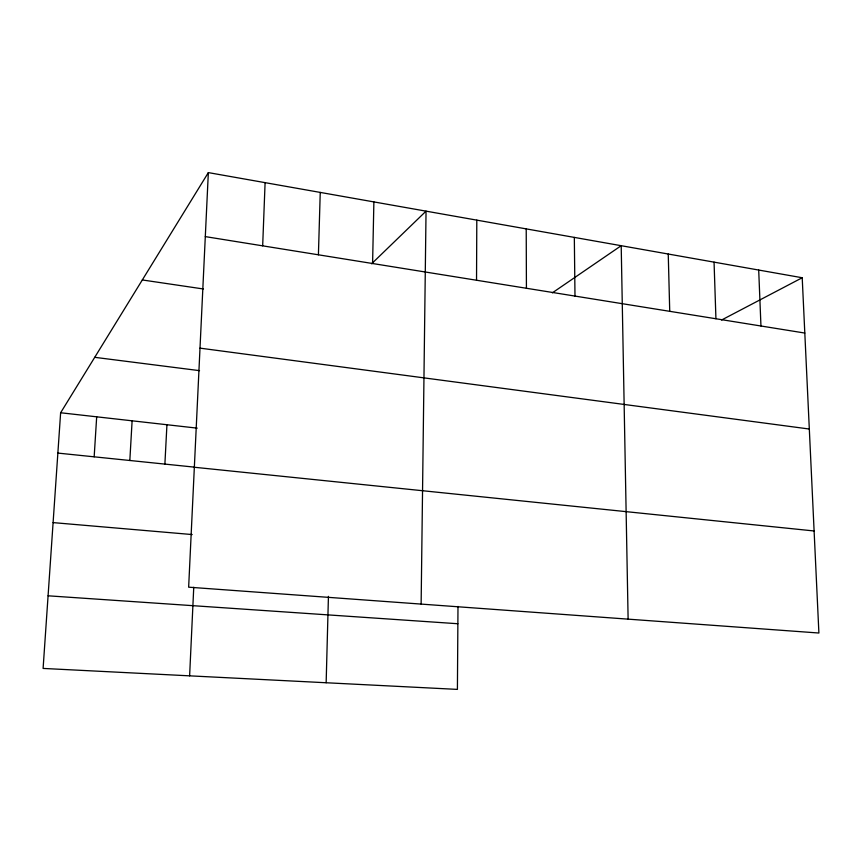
<?xml version="1.0" encoding="UTF-8"?>
<svg xmlns="http://www.w3.org/2000/svg" width="862" height="862" viewBox="0 0 862 862"><rect width="100%" height="100%" fill="white"/><g stroke="black" fill="none" stroke-linecap="round" stroke-linejoin="round"><path stroke-width="1.29" d="M476.535 280.247L476.805 220.133M457.991 606.417L457.41 689.395L43.1 668.427L60.631 412.758L208.345 172.605L802.21 277.747L818.9 633.02L188.649 587.184L208.345 172.605M421.13 604.09L426.043 211.147L371.576 263.815M372.589 263.524L373.882 201.913M326.148 682.747L328.433 596.353M318.412 254.807L320.244 192.42M262.673 245.832L265.097 182.658M189.618 675.84L193.756 587.237M164.89 464.09L166.937 424.729M129.828 460.491L132.112 420.807M94.163 456.817L96.684 416.82M552.348 292.843L621.2 245.702L628.118 619.142M721.569 320.028L802.21 277.747M48.078 595.804L457.873 623.743M53.099 522.609L192.183 534.559M57.862 453.089L194.047 467.096M194.349 467.258L814.105 530.97M60.631 412.758L197.215 428.145M94.723 357.321L199.542 370.649M200.006 348.14L809.321 429.028M142.305 279.956L203.357 288.975M205.307 236.608L804.817 333.055M758.7 270.043L760.952 325.998M714.059 262.145L715.934 318.757M668.244 254.031L669.731 311.322M574.329 237.406L574.986 296.086M526.219 228.883L526.423 288.264"/></g></svg>
